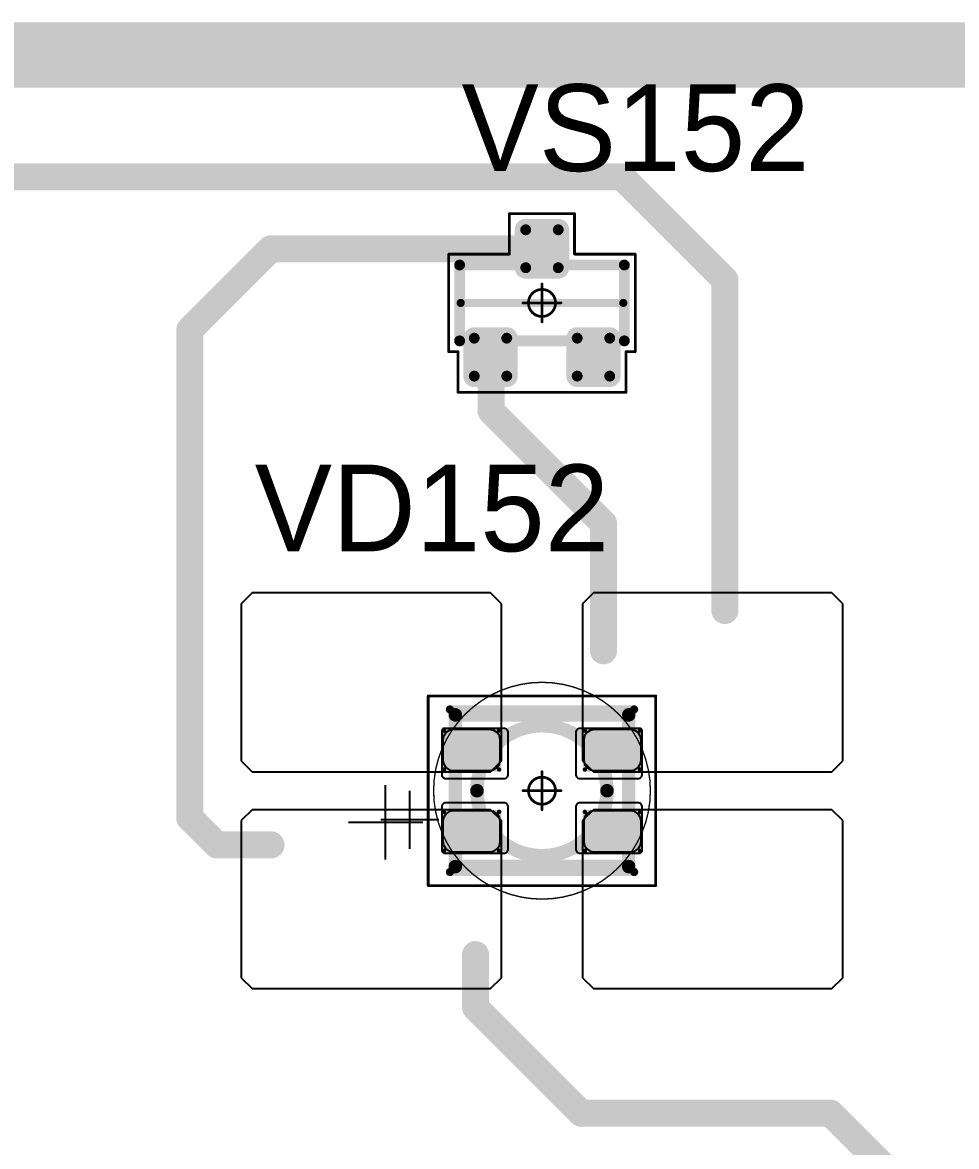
# Model space of a CAD drawing. Header units: millimetres. Extents: x 0 to 400, y 0 to 514.
# Drawn here: x 130.41 to 147.65, y 45.94 to 66.68 of the extents above; entities that cross this region are included whole.
import ezdxf

# ---------------------------------------------------------------- set-up
doc = ezdxf.new("R2010")
doc.units = ezdxf.units.MM
for name, color, linetype in [('Mechanical13', 56, 'Continuous'), ('Mechanical15', 56, 'Continuous'), ('Mechanical2', 216, 'Continuous'), ('TopLayer', 1, 'Continuous'), ('TopOverlay', 2, 'Continuous'), ('TopPaste', 8, 'Continuous'), ('TopSolder', 216, 'Continuous')]:
    doc.layers.add(name, color=color, linetype=linetype)

# ---------------------------------------------------------------- blocks, each defined once
blk = doc.blocks.new('SOT23_30')
at = {"layer": 'Mechanical13', "const_width": 0.2}
for points in [[(0.7, 1.52), (-0.7, 1.52)], [(-0.7, 1.52), (-0.7, -1.52)], [(0.7, 1.52), (0.7, -1.52)], [(-0.7, -1.52), (0.7, -1.52)]]:
    blk.add_lwpolyline(points, dxfattribs=at)
at = {"layer": 'Mechanical13', "const_width": 0.1}
for points in [[(-0.75, 1.52, 1), (-0.65, 1.52, 1)], [(-0.75, 1.52, 1), (-0.65, 1.52, 1)], [(0.65, 1.52, 1), (0.75, 1.52, 1)], [(0.65, 1.52, 1), (0.75, 1.52, 1)], [(-0.75, -1.52, 1), (-0.65, -1.52, 1)], [(-0.75, -1.52, 1), (-0.65, -1.52, 1)], [(0.65, -1.52, 1), (0.75, -1.52, 1)], [(0.65, -1.52, 1), (0.75, -1.52, 1)]]:
    blk.add_lwpolyline(points, format="xyb", close=True, dxfattribs=at)
at = {"layer": 'Mechanical15', "const_width": 0.05}
for points in [[(-0.9, 1.72), (-0.9, 1.55)], [(-0.9, 1.72), (0.9, 1.72)], [(0.9, 1.72), (0.9, 0.6)], [(-1.65, 1.55), (-1.65, -1.55)], [(-1.65, 1.55), (-0.9, 1.55)], [(0.9, 0.6), (1.65, 0.6)], [(1.65, 0.6), (1.65, -0.6)], [(0, 0.35), (0, -0.35)], [(-0.35, 0), (0.35, 0)], [(0.9, -0.6), (1.65, -0.6)], [(0.9, -0.6), (0.9, -1.72)], [(-1.65, -1.55), (-0.9, -1.55)], [(-0.9, -1.55), (-0.9, -1.72)], [(-0.9, -1.72), (0.9, -1.72)]]:
    blk.add_lwpolyline(points, dxfattribs=at)
at = {"layer": 'Mechanical15'}
for points, const_width in [([(-0.913, 1.72, 1), (-0.888, 1.72, 1)], 0.025), ([(-0.913, 1.72, 1), (-0.888, 1.72, 1)], 0.025), ([(0.888, 1.72, 1), (0.913, 1.72, 1)], 0.025), ([(0.888, 1.72, 1), (0.913, 1.72, 1)], 0.025), ([(-1.662, 1.55, 1), (-1.637, 1.55, 1)], 0.025), ([(-1.662, 1.55, 1), (-1.637, 1.55, 1)], 0.025), ([(-0.913, 1.55, 1), (-0.888, 1.55, 1)], 0.025), ([(-0.913, 1.55, 1), (-0.888, 1.55, 1)], 0.025), ([(0.888, 0.6, 1), (0.913, 0.6, 1)], 0.025), ([(0.888, 0.6, 1), (0.913, 0.6, 1)], 0.025), ([(1.637, 0.6, 1), (1.662, 0.6, 1)], 0.025), ([(1.637, 0.6, 1), (1.662, 0.6, 1)], 0.025), ([(0.25, 0, 1), (-0.25, 0, 1)], 0.05), ([(-0.012, 0.35, 1), (0.012, 0.35, 1)], 0.025), ([(-0.362, 0, 1), (-0.337, 0, 1)], 0.025), ([(-0.262, 0, 1), (-0.238, 0, 1)], 0.025), ([(0.238, 0, 1), (0.262, 0, 1)], 0.025), ([(0.337, 0, 1), (0.362, 0, 1)], 0.025), ([(-0.012, -0.35, 1), (0.012, -0.35, 1)], 0.025), ([(0.888, -0.6, 1), (0.913, -0.6, 1)], 0.025), ([(0.888, -0.6, 1), (0.913, -0.6, 1)], 0.025), ([(1.637, -0.6, 1), (1.662, -0.6, 1)], 0.025), ([(1.637, -0.6, 1), (1.662, -0.6, 1)], 0.025), ([(-1.662, -1.55, 1), (-1.637, -1.55, 1)], 0.025), ([(-1.662, -1.55, 1), (-1.637, -1.55, 1)], 0.025), ([(-0.913, -1.55, 1), (-0.888, -1.55, 1)], 0.025), ([(-0.913, -1.55, 1), (-0.888, -1.55, 1)], 0.025), ([(-0.913, -1.72, 1), (-0.888, -1.72, 1)], 0.025), ([(-0.913, -1.72, 1), (-0.888, -1.72, 1)], 0.025), ([(0.888, -1.72, 1), (0.913, -1.72, 1)], 0.025), ([(0.888, -1.72, 1), (0.913, -1.72, 1)], 0.025)]:
    blk.add_lwpolyline(points, format="xyb", close=True, dxfattribs=dict(at, const_width=const_width))
at = {"layer": 'TopLayer', "const_width": 0.1}
for points in [[(-1.4, 1.25, 1), (-1.3, 1.25, 1)], [(-0.7, 1.25, 1), (-0.6, 1.25, 1)], [(-1.4, 0.65, 1), (-1.3, 0.65, 1)], [(-0.7, 0.65, 1), (-0.6, 0.65, 1)], [(0.6, 0.3, 1), (0.7, 0.3, 1)], [(1.3, 0.3, 1), (1.4, 0.3, 1)], [(0.6, -0.3, 1), (0.7, -0.3, 1)], [(1.3, -0.3, 1), (1.4, -0.3, 1)], [(-1.4, -0.65, 1), (-1.3, -0.65, 1)], [(-0.7, -0.65, 1), (-0.6, -0.65, 1)], [(-1.4, -1.25, 1), (-1.3, -1.25, 1)], [(-0.7, -1.25, 1), (-0.6, -1.25, 1)]]:
    blk.add_lwpolyline(points, format="xyb", close=True, dxfattribs=at)
at = {"layer": 'TopLayer'}
for points in [[(-1.45, 1.25), (-1.45, 0.65), (-0.55, 1.25), (-0.55, 0.65)], [(-1.35, 1.35), (-1.35, 0.55), (-0.65, 1.35), (-0.65, 0.55)], [(0.55, 0.3), (0.55, -0.3), (1.45, 0.3), (1.45, -0.3)], [(0.65, 0.4), (0.65, -0.4), (1.35, 0.4), (1.35, -0.4)], [(-1.35, -0.55), (-1.35, -1.35), (-0.65, -0.55), (-0.65, -1.35)], [(-1.45, -0.65), (-1.45, -1.25), (-0.55, -0.65), (-0.55, -1.25)]]:
    blk.add_solid(points, dxfattribs=at)
at = {"layer": 'TopOverlay', "const_width": 0.15}
blk.add_lwpolyline([(0, 1.5), (0, -1.5)], dxfattribs=at)
at = {"layer": 'TopOverlay', "const_width": 0.075}
for points in [[(-0.038, 1.5, 1), (0.038, 1.5, 1)], [(-0.038, -1.5, 1), (0.038, -1.5, 1)]]:
    blk.add_lwpolyline(points, format="xyb", close=True, dxfattribs=at)
at = {"layer": 'TopPaste', "const_width": 0.075}
for points in [[(-1.387, 1.25, 1), (-1.313, 1.25, 1)], [(-0.687, 1.25, 1), (-0.613, 1.25, 1)], [(-1.387, 0.65, 1), (-1.313, 0.65, 1)], [(-0.687, 0.65, 1), (-0.613, 0.65, 1)], [(0.613, 0.3, 1), (0.687, 0.3, 1)], [(1.313, 0.3, 1), (1.387, 0.3, 1)], [(0.613, -0.3, 1), (0.687, -0.3, 1)], [(1.313, -0.3, 1), (1.387, -0.3, 1)], [(-1.387, -0.65, 1), (-1.313, -0.65, 1)], [(-0.687, -0.65, 1), (-0.613, -0.65, 1)], [(-1.387, -1.25, 1), (-1.313, -1.25, 1)], [(-0.687, -1.25, 1), (-0.613, -1.25, 1)]]:
    blk.add_lwpolyline(points, format="xyb", close=True, dxfattribs=at)
at = {"layer": 'TopPaste'}
for points in [[(-1.425, 1.25), (-1.425, 0.65), (-0.575, 1.25), (-0.575, 0.65)], [(-1.35, 1.325), (-1.35, 0.575), (-0.65, 1.325), (-0.65, 0.575)], [(0.575, 0.3), (0.575, -0.3), (1.425, 0.3), (1.425, -0.3)], [(0.65, 0.375), (0.65, -0.375), (1.35, 0.375), (1.35, -0.375)], [(-1.35, -0.575), (-1.35, -1.325), (-0.65, -0.575), (-0.65, -1.325)], [(-1.425, -0.65), (-1.425, -1.25), (-0.575, -0.65), (-0.575, -1.25)]]:
    blk.add_solid(points, dxfattribs=at)
at = {"layer": 'TopSolder', "const_width": 0.202}
for points in [[(-1.451, 1.25, 1), (-1.249, 1.25, 1)], [(-0.751, 1.25, 1), (-0.549, 1.25, 1)], [(-1.451, 0.65, 1), (-1.249, 0.65, 1)], [(-0.751, 0.65, 1), (-0.549, 0.65, 1)], [(0.549, 0.3, 1), (0.751, 0.3, 1)], [(1.249, 0.3, 1), (1.451, 0.3, 1)], [(0.549, -0.3, 1), (0.751, -0.3, 1)], [(1.249, -0.3, 1), (1.451, -0.3, 1)], [(-1.451, -0.65, 1), (-1.249, -0.65, 1)], [(-0.751, -0.65, 1), (-0.549, -0.65, 1)], [(-1.451, -1.25, 1), (-1.249, -1.25, 1)], [(-0.751, -1.25, 1), (-0.549, -1.25, 1)]]:
    blk.add_lwpolyline(points, format="xyb", close=True, dxfattribs=at)
at = {"layer": 'TopSolder'}
for points in [[(-1.552, 1.25), (-1.552, 0.65), (-0.448, 1.25), (-0.448, 0.65)], [(-1.35, 1.452), (-1.35, 0.448), (-0.65, 1.452), (-0.65, 0.448)], [(0.65, 0.502), (0.65, -0.502), (1.35, 0.502), (1.35, -0.502)], [(0.448, 0.3), (0.448, -0.3), (1.552, 0.3), (1.552, -0.3)], [(-1.35, -0.448), (-1.35, -1.452), (-0.65, -0.448), (-0.65, -1.452)], [(-1.552, -0.65), (-1.552, -1.25), (-0.448, -0.65), (-0.448, -1.25)]]:
    blk.add_solid(points, dxfattribs=at)
blk = doc.blocks.new('E65F_203')
at = {"layer": 'Mechanical13'}
for p, q in [((2.441, 1.071), (2.441, 0)), ((1.905, 0.536), (2.976, 0.536))]:
    blk.add_line(p, q, dxfattribs=at)
at = {"layer": 'Mechanical13', "const_width": 0.25}
for points in [[(-1.6, 1.4), (-1.6, -1.4)], [(1.6, 1.4), (-1.6, 1.4)], [(1.6, 1.4), (1.6, -1.4)], [(1.6, -1.4), (-1.6, -1.4)]]:
    blk.add_lwpolyline(points, dxfattribs=at)
at = {"layer": 'Mechanical13'}
for points, const_width in [([(-1.663, 1.4, 1), (-1.538, 1.4, 1)], 0.125), ([(-1.663, 1.4, 1), (-1.538, 1.4, 1)], 0.125), ([(1.537, 1.4, 1), (1.662, 1.4, 1)], 0.125), ([(1.537, 1.4, 1), (1.662, 1.4, 1)], 0.125), ([(1.2, 0, 1), (-1.2, 0, 1)], 0.25), ([(-1.263, 0, 1), (-1.138, 0, 1)], 0.125), ([(1.137, 0, 1), (1.262, 0, 1)], 0.125), ([(-1.663, -1.4, 1), (-1.538, -1.4, 1)], 0.125), ([(-1.663, -1.4, 1), (-1.538, -1.4, 1)], 0.125), ([(1.537, -1.4, 1), (1.662, -1.4, 1)], 0.125), ([(1.537, -1.4, 1), (1.662, -1.4, 1)], 0.125)]:
    blk.add_lwpolyline(points, format="xyb", close=True, dxfattribs=dict(at, const_width=const_width))
at = {"layer": 'Mechanical15', "const_width": 0.05}
for points in [[(2.1, 1.75), (-2.1, 1.75)], [(-2.1, -1.75), (-2.1, 1.75)], [(2.1, 1.75), (2.1, -1.75)], [(0, 0.35), (0, -0.35)], [(0, 0.35), (0, -0.35)], [(0.35, 0), (-0.35, 0)], [(0.35, 0), (-0.35, 0)], [(2.1, -1.75), (-2.1, -1.75)]]:
    blk.add_lwpolyline(points, dxfattribs=at)
at = {"layer": 'Mechanical15'}
for points, const_width in [([(-2.113, 1.75, 1), (-2.088, 1.75, 1)], 0.025), ([(-2.113, 1.75, 1), (-2.088, 1.75, 1)], 0.025), ([(2.087, 1.75, 1), (2.112, 1.75, 1)], 0.025), ([(2.087, 1.75, 1), (2.112, 1.75, 1)], 0.025), ([(0.25, 0, 1), (-0.25, 0, 1)], 0.05), ([(0.25, 0, 1), (-0.25, 0, 1)], 0.05), ([(-0.013, 0.35, 1), (0.012, 0.35, 1)], 0.025), ([(-0.013, 0.35, 1), (0.012, 0.35, 1)], 0.025), ([(-0.363, 0, 1), (-0.338, 0, 1)], 0.025), ([(-0.363, 0, 1), (-0.338, 0, 1)], 0.025), ([(-0.263, 0, 1), (-0.238, 0, 1)], 0.025), ([(-0.263, 0, 1), (-0.238, 0, 1)], 0.025), ([(0.237, 0, 1), (0.262, 0, 1)], 0.025), ([(0.237, 0, 1), (0.262, 0, 1)], 0.025), ([(0.337, 0, 1), (0.362, 0, 1)], 0.025), ([(0.337, 0, 1), (0.362, 0, 1)], 0.025), ([(-0.013, -0.35, 1), (0.012, -0.35, 1)], 0.025), ([(-0.013, -0.35, 1), (0.012, -0.35, 1)], 0.025), ([(-2.113, -1.75, 1), (-2.088, -1.75, 1)], 0.025), ([(-2.113, -1.75, 1), (-2.088, -1.75, 1)], 0.025), ([(2.087, -1.75, 1), (2.112, -1.75, 1)], 0.025), ([(2.087, -1.75, 1), (2.112, -1.75, 1)], 0.025)]:
    blk.add_lwpolyline(points, format="xyb", close=True, dxfattribs=dict(at, const_width=const_width))
at = {"layer": 'TopLayer'}
for p, q in [((-5.35, 3.65), (-5.55, 3.45)), ((-0.95, 3.65), (-5.35, 3.65)), ((-5.35, 3.65), (-5.35, 3.65)), ((-0.75, 3.45), (-0.95, 3.65)), ((0.95, 3.65), (0.75, 3.45)), ((5.35, 3.65), (0.95, 3.65)), ((0.95, 3.65), (0.95, 3.65)), ((5.55, 3.45), (5.35, 3.65)), ((-5.55, 3.45), (-5.55, 3.45)), ((-5.55, 3.45), (-5.55, 0.55)), ((-0.75, 0.55), (-0.75, 3.45)), ((0.75, 3.45), (0.75, 3.45)), ((0.75, 3.45), (0.75, 0.55)), ((5.55, 0.55), (5.55, 3.45)), ((-5.55, 0.55), (-5.35, 0.35)), ((-0.95, 0.35), (-0.75, 0.55)), ((0.75, 0.55), (0.95, 0.35)), ((5.35, 0.35), (5.55, 0.55)), ((-5.35, 0.35), (-0.95, 0.35)), ((0.95, 0.35), (5.35, 0.35)), ((-5.35, -0.35), (-5.55, -0.55)), ((-0.95, -0.35), (-5.35, -0.35)), ((-5.35, -0.35), (-5.35, -0.35)), ((-0.75, -0.55), (-0.95, -0.35)), ((0.95, -0.35), (0.75, -0.55)), ((5.35, -0.35), (0.95, -0.35)), ((0.95, -0.35), (0.95, -0.35)), ((5.55, -0.55), (5.35, -0.35)), ((-5.55, -0.55), (-5.55, -0.55)), ((-5.55, -0.55), (-5.55, -3.45)), ((-0.75, -3.45), (-0.75, -0.55)), ((0.75, -0.55), (0.75, -0.55)), ((0.75, -0.55), (0.75, -3.45)), ((5.55, -3.45), (5.55, -0.55)), ((-5.55, -3.45), (-5.35, -3.65)), ((-0.95, -3.65), (-0.75, -3.45)), ((0.75, -3.45), (0.95, -3.65)), ((5.35, -3.65), (5.55, -3.45)), ((-5.35, -3.65), (-0.95, -3.65)), ((0.95, -3.65), (5.35, -3.65))]:
    blk.add_line(p, q, dxfattribs=at)
at = {"layer": 'TopLayer', "const_width": 0.04}
for points in [[(-1.83, 1.11, 1), (-1.79, 1.11, 1)], [(-0.81, 1.11, 1), (-0.77, 1.11, 1)], [(0.77, 1.11, 1), (0.81, 1.11, 1)], [(1.79, 1.11, 1), (1.83, 1.11, 1)], [(-1.83, 0.39, 1), (-1.79, 0.39, 1)], [(-0.81, 0.39, 1), (-0.77, 0.39, 1)], [(0.77, 0.39, 1), (0.81, 0.39, 1)], [(1.79, 0.39, 1), (1.83, 0.39, 1)], [(-1.83, -0.39, 1), (-1.79, -0.39, 1)], [(-0.81, -0.39, 1), (-0.77, -0.39, 1)], [(0.77, -0.39, 1), (0.81, -0.39, 1)], [(1.79, -0.39, 1), (1.83, -0.39, 1)], [(-1.83, -1.11, 1), (-1.79, -1.11, 1)], [(-0.81, -1.11, 1), (-0.77, -1.11, 1)], [(0.77, -1.11, 1), (0.81, -1.11, 1)], [(1.79, -1.11, 1), (1.83, -1.11, 1)]]:
    blk.add_lwpolyline(points, format="xyb", close=True, dxfattribs=at)
at = {"layer": 'TopLayer'}
for points in [[(-1.85, 1.11), (-1.85, 0.39), (-0.75, 1.11), (-0.75, 0.39)], [(-1.81, 1.15), (-1.81, 0.35), (-0.79, 1.15), (-0.79, 0.35)], [(0.75, 1.11), (0.75, 0.39), (1.85, 1.11), (1.85, 0.39)], [(0.79, 1.15), (0.79, 0.35), (1.81, 1.15), (1.81, 0.35)], [(-1.85, -0.39), (-1.85, -1.11), (-0.75, -0.39), (-0.75, -1.11)], [(-1.81, -0.35), (-1.81, -1.15), (-0.79, -0.35), (-0.79, -1.15)], [(0.75, -0.39), (0.75, -1.11), (1.85, -0.39), (1.85, -1.11)], [(0.79, -0.35), (0.79, -1.15), (1.81, -0.35), (1.81, -1.15)]]:
    blk.add_solid(points, dxfattribs=at)
at = {"layer": 'TopOverlay'}
for p, q in [((2.886, 1.271), (2.886, -0.1)), ((2.2, 0.586), (3.571, 0.586))]:
    blk.add_line(p, q, dxfattribs=at)
at = {"layer": 'TopOverlay', "const_width": 0.15}
for points in [[(1.7, 1.5), (-1.7, 1.5)], [(1.7, -1.5), (-1.7, -1.5)]]:
    blk.add_lwpolyline(points, dxfattribs=at)
at = {"layer": 'TopOverlay', "const_width": 0.075}
for points in [[(-1.738, 1.5, 1), (-1.663, 1.5, 1)], [(1.662, 1.5, 1), (1.737, 1.5, 1)], [(-1.738, -1.5, 1), (-1.663, -1.5, 1)], [(1.662, -1.5, 1), (1.737, -1.5, 1)]]:
    blk.add_lwpolyline(points, format="xyb", close=True, dxfattribs=at)
at = {"layer": 'TopPaste'}
for p, q in [((-1.773, 1.073), (-1.814, 1.011)), ((-1.711, 1.114), (-1.773, 1.073)), ((-1.638, 1.129), (-1.711, 1.114)), ((-0.963, 1.129), (-1.638, 1.129)), ((-0.889, 1.114), (-0.963, 1.129)), ((-0.827, 1.073), (-0.889, 1.114)), ((-0.786, 1.011), (-0.827, 1.073)), ((0.827, 1.073), (0.786, 1.011)), ((0.889, 1.114), (0.827, 1.073)), ((0.962, 1.129), (0.889, 1.114)), ((1.637, 1.129), (0.962, 1.129)), ((1.711, 1.114), (1.637, 1.129)), ((1.773, 1.073), (1.711, 1.114)), ((1.814, 1.011), (1.773, 1.073)), ((-1.814, 1.011), (-1.829, 0.938)), ((-1.829, 0.938), (-1.829, 0.563)), ((-0.771, 0.938), (-0.786, 1.011)), ((-0.771, 0.563), (-0.771, 0.938)), ((0.786, 1.011), (0.771, 0.938)), ((0.771, 0.938), (0.771, 0.563)), ((1.829, 0.938), (1.814, 1.011)), ((1.829, 0.563), (1.829, 0.938)), ((-1.829, 0.563), (-1.814, 0.489)), ((-1.814, 0.489), (-1.773, 0.427)), ((-1.773, 0.427), (-1.711, 0.386)), ((-0.889, 0.386), (-0.827, 0.427)), ((-0.827, 0.427), (-0.786, 0.489)), ((-0.786, 0.489), (-0.771, 0.563)), ((0.771, 0.563), (0.786, 0.489)), ((0.786, 0.489), (0.827, 0.427)), ((0.827, 0.427), (0.889, 0.386)), ((1.711, 0.386), (1.773, 0.427)), ((1.773, 0.427), (1.814, 0.489)), ((1.814, 0.489), (1.829, 0.563)), ((-1.711, 0.386), (-1.638, 0.371)), ((-1.638, 0.371), (-0.963, 0.371)), ((-0.963, 0.371), (-0.889, 0.386)), ((0.889, 0.386), (0.962, 0.371)), ((0.962, 0.371), (1.637, 0.371)), ((1.637, 0.371), (1.711, 0.386)), ((-1.711, -0.386), (-1.773, -0.427)), ((-1.638, -0.371), (-1.711, -0.386)), ((-0.963, -0.371), (-1.638, -0.371)), ((-0.889, -0.386), (-0.963, -0.371)), ((-0.827, -0.427), (-0.889, -0.386)), ((0.889, -0.386), (0.827, -0.427)), ((0.962, -0.371), (0.889, -0.386)), ((1.637, -0.371), (0.962, -0.371)), ((1.711, -0.386), (1.637, -0.371)), ((1.773, -0.427), (1.711, -0.386)), ((-1.814, -0.489), (-1.829, -0.563)), ((-1.829, -0.563), (-1.829, -0.938)), ((-1.773, -0.427), (-1.814, -0.489)), ((-0.786, -0.489), (-0.827, -0.427)), ((-0.771, -0.563), (-0.786, -0.489)), ((-0.771, -0.938), (-0.771, -0.563)), ((0.786, -0.489), (0.771, -0.563)), ((0.771, -0.563), (0.771, -0.938)), ((0.827, -0.427), (0.786, -0.489)), ((1.814, -0.489), (1.773, -0.427)), ((1.829, -0.563), (1.814, -0.489)), ((1.829, -0.938), (1.829, -0.563)), ((-1.829, -0.938), (-1.814, -1.011)), ((-1.814, -1.011), (-1.773, -1.073)), ((-0.827, -1.073), (-0.786, -1.011)), ((-0.786, -1.011), (-0.771, -0.938)), ((0.771, -0.938), (0.786, -1.011)), ((0.786, -1.011), (0.827, -1.073)), ((1.773, -1.073), (1.814, -1.011)), ((1.814, -1.011), (1.829, -0.938)), ((-1.773, -1.073), (-1.711, -1.114)), ((-1.711, -1.114), (-1.638, -1.129)), ((-1.638, -1.129), (-0.963, -1.129)), ((-0.963, -1.129), (-0.889, -1.114)), ((-0.889, -1.114), (-0.827, -1.073)), ((0.827, -1.073), (0.889, -1.114)), ((0.889, -1.114), (0.962, -1.129)), ((0.962, -1.129), (1.637, -1.129)), ((1.637, -1.129), (1.711, -1.114)), ((1.711, -1.114), (1.773, -1.073))]:
    blk.add_line(p, q, dxfattribs=at)
at = {"layer": 'TopSolder'}
for p, q in [((-1.842, 1.129), (-1.85, 1.111)), ((-1.85, 1.111), (-1.85, 1.101)), ((-1.85, 1.101), (-1.85, 1.101)), ((-1.85, 1.101), (-1.85, 0.301)), ((-1.828, 1.143), (-1.842, 1.129)), ((-1.81, 1.151), (-1.828, 1.143)), ((-1.8, 1.151), (-1.81, 1.151)), ((-0.7, 1.151), (-1.8, 1.151)), ((-0.685, 1.151), (-0.7, 1.151)), ((-0.7, 1.151), (-0.7, 1.151)), ((-0.658, 1.139), (-0.685, 1.151)), ((-0.636, 1.118), (-0.658, 1.139)), ((-0.625, 1.09), (-0.636, 1.118)), ((-0.625, 1.076), (-0.625, 1.09)), ((-0.625, 0.301), (-0.625, 1.076)), ((0.636, 1.118), (0.625, 1.09)), ((0.625, 1.09), (0.625, 1.076)), ((0.625, 1.076), (0.625, 1.076)), ((0.625, 1.076), (0.625, 0.301)), ((0.657, 1.139), (0.636, 1.118)), ((0.685, 1.151), (0.657, 1.139)), ((0.7, 1.151), (0.685, 1.151)), ((1.8, 1.151), (0.7, 1.151)), ((1.81, 1.151), (1.8, 1.151)), ((1.8, 1.151), (1.8, 1.151)), ((1.828, 1.143), (1.81, 1.151)), ((1.842, 1.129), (1.828, 1.143)), ((1.85, 1.111), (1.842, 1.129)), ((1.85, 1.101), (1.85, 1.111)), ((1.85, 0.301), (1.85, 1.101)), ((-1.85, 0.301), (-1.85, 0.286)), ((-1.85, 0.286), (-1.839, 0.258)), ((-1.839, 0.258), (-1.818, 0.237)), ((-1.818, 0.237), (-1.79, 0.226)), ((-1.79, 0.226), (-1.775, 0.226)), ((-1.775, 0.226), (-1.775, 0.226)), ((-1.775, 0.226), (-0.7, 0.226)), ((-0.7, 0.226), (-0.685, 0.226)), ((-0.685, 0.226), (-0.658, 0.237)), ((-0.658, 0.237), (-0.636, 0.258)), ((-0.636, 0.258), (-0.625, 0.286)), ((-0.625, 0.286), (-0.625, 0.301)), ((-0.625, 0.301), (-0.625, 0.301)), ((0.625, 0.301), (0.625, 0.286)), ((0.625, 0.286), (0.636, 0.258)), ((0.636, 0.258), (0.657, 0.237)), ((0.657, 0.237), (0.685, 0.226)), ((0.685, 0.226), (0.7, 0.226)), ((0.7, 0.226), (0.7, 0.226)), ((0.7, 0.226), (1.775, 0.226)), ((1.775, 0.226), (1.79, 0.226)), ((1.79, 0.226), (1.817, 0.237)), ((1.817, 0.237), (1.839, 0.258)), ((1.839, 0.258), (1.85, 0.286)), ((1.85, 0.286), (1.85, 0.301)), ((1.85, 0.301), (1.85, 0.301)), ((-1.839, -0.257), (-1.85, -0.285)), ((-1.85, -0.285), (-1.85, -0.299)), ((-1.85, -0.299), (-1.85, -0.299)), ((-1.85, -0.299), (-1.85, -1.099)), ((-1.818, -0.236), (-1.839, -0.257)), ((-1.79, -0.224), (-1.818, -0.236)), ((-1.775, -0.224), (-1.79, -0.224)), ((-0.7, -0.224), (-1.775, -0.224)), ((-0.685, -0.224), (-0.7, -0.224)), ((-0.7, -0.224), (-0.7, -0.224)), ((-0.658, -0.236), (-0.685, -0.224)), ((-0.636, -0.257), (-0.658, -0.236)), ((-0.625, -0.285), (-0.636, -0.257)), ((-0.625, -0.299), (-0.625, -0.285)), ((-0.625, -1.074), (-0.625, -0.299)), ((0.636, -0.257), (0.625, -0.285)), ((0.625, -0.285), (0.625, -0.299)), ((0.625, -0.299), (0.625, -0.299)), ((0.625, -0.299), (0.625, -1.074)), ((0.657, -0.236), (0.636, -0.257)), ((0.685, -0.224), (0.657, -0.236)), ((0.7, -0.224), (0.685, -0.224)), ((1.775, -0.224), (0.7, -0.224)), ((1.79, -0.224), (1.775, -0.224)), ((1.775, -0.224), (1.775, -0.224)), ((1.817, -0.236), (1.79, -0.224)), ((1.839, -0.257), (1.817, -0.236)), ((1.85, -0.285), (1.839, -0.257)), ((1.85, -0.299), (1.85, -0.285)), ((1.85, -1.099), (1.85, -0.299)), ((-1.85, -1.099), (-1.85, -1.109)), ((-1.85, -1.109), (-1.842, -1.128)), ((-1.842, -1.128), (-1.828, -1.142)), ((-1.828, -1.142), (-1.81, -1.149)), ((-1.81, -1.149), (-1.8, -1.149)), ((-1.8, -1.149), (-0.7, -1.149)), ((-1.8, -1.149), (-1.8, -1.149)), ((-0.7, -1.149), (-0.685, -1.149)), ((-0.685, -1.149), (-0.658, -1.138)), ((-0.658, -1.138), (-0.636, -1.117)), ((-0.636, -1.117), (-0.625, -1.089)), ((-0.625, -1.089), (-0.625, -1.074)), ((-0.625, -1.074), (-0.625, -1.074)), ((0.625, -1.074), (0.625, -1.089)), ((0.625, -1.089), (0.636, -1.117)), ((0.636, -1.117), (0.657, -1.138)), ((0.657, -1.138), (0.685, -1.149)), ((0.685, -1.149), (0.7, -1.149)), ((0.7, -1.149), (1.8, -1.149)), ((0.7, -1.149), (0.7, -1.149)), ((1.8, -1.149), (1.81, -1.149)), ((1.81, -1.149), (1.828, -1.142)), ((1.828, -1.142), (1.842, -1.128)), ((1.842, -1.128), (1.85, -1.109)), ((1.85, -1.109), (1.85, -1.099)), ((1.85, -1.099), (1.85, -1.099))]:
    blk.add_line(p, q, dxfattribs=at)

msp = doc.modelspace()

# ---------------------------------------------------------------- linework, layer by layer
at = {"layer": 'Mechanical2'}
for points, const_width in [([(142, 52.5, 1), (138, 52.5, 1)], 0.0254), ([(140, 54.5, 1), (140, 54.5, 1)], 0.0005), ([(137.994, 52.5, 1), (138.006, 52.5, 1)], 0.0127), ([(138, 52.5, 1), (138, 52.5, 1)], 0.0005), ([(141.994, 52.5, 1), (142.006, 52.5, 1)], 0.0127), ([(142, 52.5, 1), (142, 52.5, 1)], 0.0005), ([(140, 50.5, 1), (140, 50.5, 1)], 0.0005)]:
    msp.add_lwpolyline(points, format="xyb", close=True, dxfattribs=dict(at, const_width=const_width))
at = {"layer": 'Mechanical2', "const_width": 0.001}
for points in [[(140, 50.5), (140, 54.5)], [(138, 52.5), (142, 52.5)]]:
    msp.add_lwpolyline(points, dxfattribs=at)
at = {"layer": 'TopLayer'}
for points, const_width in [([(110.15, 66.075), (149.525, 66.075)], 1.2), ([(124.9, 63.825), (141.475, 63.825)], 0.5), ([(141.475, 63.825), (143.375, 61.925)], 0.5), ([(133.5, 61), (135, 62.5)], 0.5), ([(135, 62.5), (140, 62.5)], 0.5), ([(143.375, 55.825), (143.375, 61.925)], 0.5), ([(133.5, 52), (133.5, 61)], 0.5), ([(139.06, 59.508), (139.06, 60.49)], 0.5), ([(139.06, 59.508), (141.135, 57.433)], 0.5), ([(141.135, 55.083), (141.135, 57.433)], 0.5), ([(133.5, 52), (134, 51.5)], 0.5), ([(134, 51.5), (135, 51.5)], 0.5), ([(138.775, 48.5), (138.775, 49.475)], 0.5), ([(138.775, 48.5), (140.725, 46.55)], 0.5), ([(140.725, 46.55), (145.325, 46.55)], 0.5), ([(145.325, 46.55), (151.375, 40.5)], 0.5)]:
    msp.add_lwpolyline(points, dxfattribs=dict(at, const_width=const_width))
at = {"layer": 'TopLayer', "const_width": 0.25}
for points in [[(141.35, 63.825, 1), (141.6, 63.825, 1)], [(141.35, 63.825, 1), (141.6, 63.825, 1)], [(134.875, 62.5, 1), (135.125, 62.5, 1)], [(134.875, 62.5, 1), (135.125, 62.5, 1)], [(139.875, 62.5, 1), (140.125, 62.5, 1)], [(143.25, 61.925, 1), (143.5, 61.925, 1)], [(143.25, 61.925, 1), (143.5, 61.925, 1)], [(133.375, 61, 1), (133.625, 61, 1)], [(133.375, 61, 1), (133.625, 61, 1)], [(138.935, 60.49, 1), (139.185, 60.49, 1)], [(138.935, 59.508, 1), (139.185, 59.508, 1)], [(138.935, 59.508, 1), (139.185, 59.508, 1)], [(141.01, 57.433, 1), (141.26, 57.433, 1)], [(141.01, 57.433, 1), (141.26, 57.433, 1)], [(143.25, 55.825, 1), (143.5, 55.825, 1)], [(141.01, 55.083, 1), (141.26, 55.083, 1)], [(133.375, 52, 1), (133.625, 52, 1)], [(133.375, 52, 1), (133.625, 52, 1)], [(133.875, 51.5, 1), (134.125, 51.5, 1)], [(133.875, 51.5, 1), (134.125, 51.5, 1)], [(134.875, 51.5, 1), (135.125, 51.5, 1)], [(138.65, 49.475, 1), (138.9, 49.475, 1)], [(138.65, 48.5, 1), (138.9, 48.5, 1)], [(138.65, 48.5, 1), (138.9, 48.5, 1)], [(140.6, 46.55, 1), (140.85, 46.55, 1)], [(140.6, 46.55, 1), (140.85, 46.55, 1)], [(145.2, 46.55, 1), (145.45, 46.55, 1)], [(145.2, 46.55, 1), (145.45, 46.55, 1)]]:
    msp.add_lwpolyline(points, format="xyb", close=True, dxfattribs=at)

# ---------------------------------------------------------------- block references
for name, p, rotation in [('SOT23_30', (140, 61.5), 90), ('E65F_203', (140, 52.5), 180)]:
    msp.add_blockref(name, p, dxfattribs=dict(rotation=rotation))

# ---------------------------------------------------------------- texts
at = {"layer": 'TopOverlay'}
for s, p in [('VS152', (138.515, 63.934)), ('VD152', (134.699, 56.918))]:
    msp.add_text(s, height=1.6, dxfattribs=at).set_placement(p)

doc.saveas('drawing.dxf')
